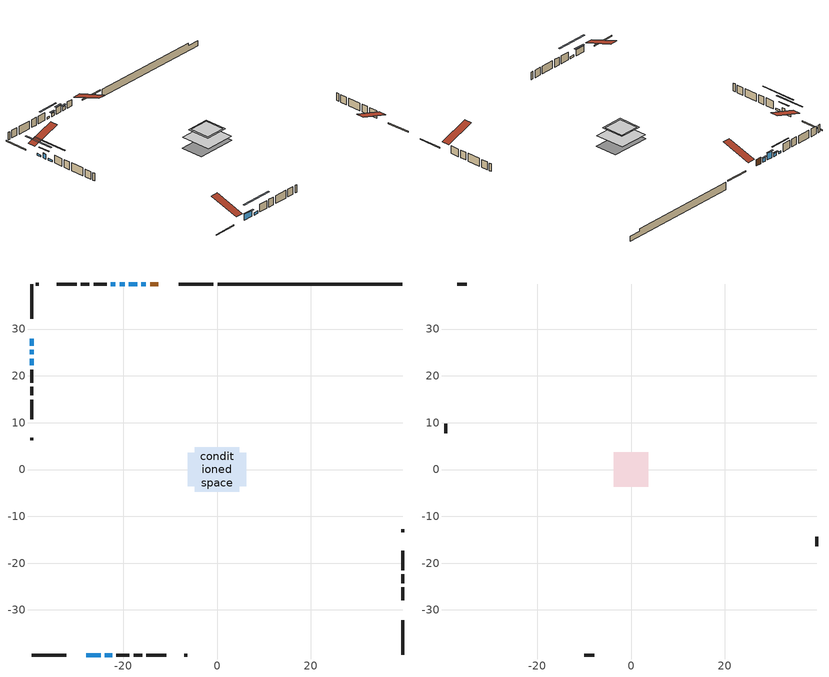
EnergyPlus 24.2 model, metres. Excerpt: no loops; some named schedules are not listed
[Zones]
conditioned space
 floor adiabatic (AdiabaticFloorConstruction): -4.75,-4.75 -4.75,4.75 4.75,4.75 4.75,-4.75 z0.92
 floor foundation (Slab1 construction): -6.27,-3.6 -6.27,3.6 6.27,3.6 6.27,-3.6 z-1.46
 wall outside (RimJoist1 construction): -0.8,39.63 -8.21,39.63 / -39.63,-39.63 -32.23,-39.63 / -39.63,39.63 -39.63,32.23 / 39.63,-39.63 39.63,-32.23 z0.92:1.22
 wall outside (AdiabaticWallConstruction 1): -12.52,39.63 -14.29,39.63 z0.92:2.95
 wall outside (AdiabaticWallConstruction): -27.91,-39.63 -24.86,-39.63 z0.92:2.75; -39.63,27.91 -39.63,26.48 / -21.72,39.63 -22.66,39.63 / -39.63,23.67 -39.63,22.24 z0.92:1.48; -23.93,-39.63 -22.41,-39.63 z0.92:1.58; -15.22,39.63 -16.16,39.63 z0.92:2.16; -17.09,39.63 -18.82,39.63 z0.92:3; -19.75,39.63 -20.79,39.63 z0.92:1.96; -39.63,25.56 -39.63,24.59 z0.92:2.5
 wall outside (Wall1 construction): -23.59,39.63 -26.31,39.63 / -21.48,-39.63 -18.75,-39.63 / -39.63,21.31 -39.63,18.58 / 39.63,-27.91 39.63,-25.18 z0.92:3.36
 wall outside (Wall2 construction): -27.24,39.63 -29.07,39.63 / -17.82,-39.63 -16,-39.63 / -39.63,17.66 -39.63,15.83 / 39.63,-24.25 39.63,-22.43 z0.92:3.36
 wall outside (Wall3 construction): -30,39.63 -34.19,39.63 / -15.07,-39.63 -10.88,-39.63 / -39.63,14.9 -39.63,10.71 / 39.63,-21.5 39.63,-17.31 z0.92:3.36
 wall outside (Wall6 construction): -38.1,39.63 -38.7,39.63 / -6.97,-39.63 -6.36,-39.63 / -39.63,6.8 -39.63,6.2 / 39.63,-13.4 39.63,-12.79 z0.92:3.36
 wall foundation (FoundationWall1 construction): 0.13,39.63,-1.46 0.13,39.63,0.92 35.68,39.63,0.92 35.68,39.63,0.13 39.63,39.63,0.13 39.63,39.63,-1.46
 window (WindowConstruction): -27.91,-39.63 -24.86,-39.63 z0.92:2.75
 window (WindowConstruction 7): -39.63,27.91 -39.63,26.49 z0.92:1.48
 window (WindowConstruction 8): -23.93,-39.63 -22.41,-39.63 z0.92:1.58
 window (WindowConstruction 1): -15.22,39.63 -16.16,39.63 z0.92:2.16
 window (WindowConstruction 2): -17.09,39.63 -18.82,39.63 z0.92:3
 window (WindowConstruction 3): -19.75,39.63 -20.79,39.63 z0.92:1.96
 window (WindowConstruction 4): -39.63,25.56 -39.63,24.59 z0.92:2.5
 window (WindowConstruction 5): -21.72,39.63 -22.66,39.63 z0.92:1.48
 window (WindowConstruction 6): -39.63,23.66 -39.63,22.24 z0.92:1.48
 door (Door): -12.52,39.63 -14.29,39.63 z0.92:2.95
 ceiling adiabatic (AdiabaticFloorConstruction): 4.75,-4.75 4.75,4.75 -4.75,4.75 -4.75,-4.75 z0.92
attic - vented
 floor to conditioned space (Floor1 construction Reversed): -3.14,-3.14 -3.14,3.14 3.14,3.14 3.14,-3.14 z3.36
 floor to conditioned space (Floor2 construction Reversed): -3.64,-3.64 -3.64,3.64 3.64,3.64 3.64,-3.64 z3.36
 wall outside (Wall4 construction): -35.12,39.63 -37.17,39.63 / -9.95,-39.63 -7.9,-39.63 / -39.63,9.78 -39.63,7.73 / 39.63,-16.38 39.63,-14.33 z0.92:3.36
 roof outside (Roof1 construction): -11.59,39.63,3.36 -11.59,30.3,6.47 -9.14,30.3,6.47 -9.14,39.63,3.36; -28.84,-39.63,3.36 -28.84,-30.3,6.47 -31.3,-30.3,6.47 -31.3,-39.63,3.36; -39.63,28.84,3.36 -30.3,28.84,6.47 -30.3,31.3,6.47 -39.63,31.3,3.36; 39.63,-28.84,3.36 30.3,-28.84,6.47 30.3,-31.3,6.47 39.63,-31.3,3.36
shading: -24.56,-39.63 -28.21,-39.63 -28.21,-40.09 -24.56,-40.09 z3.05; -39.63,22.38 -39.63,32.02 -39.93,32.02 -39.93,22.38 z5.59; -17.99,-39.63 -28.35,-39.63 -28.35,-39.93 -17.99,-39.93 z6; -16.46,39.63 -14.92,39.63 -14.92,40.01 -16.46,40.01 z2.46; -19.12,39.63 -16.79,39.63 -16.79,40.01 -19.12,40.01 z3.3; -21.09,39.63 -19.45,39.63 -19.45,40.01 -21.09,40.01 z2.26; -39.63,23.22 -39.63,26.92 -39.93,26.92 -39.93,23.22 z3.86; -25.56,39.63 -18.82,39.63 -18.82,39.93 -25.56,39.93 z4.38; -39.63,17.21 -39.63,28.69 -39.93,28.69 -39.93,17.21 z6.51
[Building]
Building 1: Terrain=Suburbs
[Site:Location]
Montreal Mirabel Intl AP_QC: Latitude {deg}=45.68; Longitude {deg}=-74.03; Time Zone {hr}=-5; Elevation {m}=82; Keep Site Location Information=Yes
[Site:GroundTemperature:Shallow]
0.642858, -1.75623, -1.94836, -0.80987, 3.76054, 8.30966, 12.2535, 14.7518, 14.9641, 12.9321, 9.08883, 4.67926
[Site:WaterMainsTemperature]
Calculation Method=Schedule; Temperature Schedule=mains temperature schedule
[Material] Roughness=Rough; Thermal Absorptance=0.9
Name | Thickness {m} | Conductivity {W/m-K} | Density {kg/m3} | Specific Heat {J/kg-K} | Solar Absorptance | Visible Absorptance
asphalt or fiberglass shingles | 0.00635 | 0.162714 | 1121.4 | 1465.45 | 0.4 | 0.4
ceiling loosefill ins | 0.169333 | 0.0480833 | 16.02 | 1046.75 | 0.7 | 0.7
ceiling stud and cavity | 0.1397 | 0.101325 | 65.682 | 1177.47 | 0.7 | 0.7
ceiling stud and cavity 1 | 0.1397 | 0.108384 | 65.682 | 1177.47 | 0.7 | 0.7
concrete 4.0 in. | 0.1016 | 1.803125 | 2242.8 | 837.4 | 0.7 | 0.7
concrete 8.0 in. | 0.2032 | 1.803125 | 2242.8 | 837.4 | 0.7 | 0.7
door material | 0.04445 | 0.053851 | 512.64 | 1214.23 | 0.7 | 0.7
exterior vertical ins | 0.0307237 | 0.029427 | 32.04 | 1214.23 | 0.7 | 0.7
floor covering | 0.0127 | 0.0433444 | 54.468 | 1339.84 | 0.6 | 0.6
floor rigid ins; wall rigid ins 1 | 0.512978 | 0.029427 | 32.04 | 1214.23 | 0.7 | 0.7
floor stud and cavity | 0.1397 | 1.75129 | 37.0049 | 1207.88 | 0.7 | 0.7
furniture material conditioned space 1 | 0.1524 | 0.115458 | 640.8 | 1214.23 | 0.6 | 0.6
gypsum board | 0.0127 | 0.160291 | 801 | 837.4 | 0.6 | 0.6
gypsum board 1 | 0.0127 | 0.160291 | 801 | 837.4 | 0.7 | 0.7
osb sheathing 0.5 in. | 0.0127 | 0.115458 | 512.64 | 1214.23 | 0.7 | 0.7
osb sheathing 0.75 in. | 0.01905 | 0.115458 | 512.64 | 1214.23 | 0.7 | 0.7
osb sheathing 2.0 in. | 0.0508 | 0.115458 | 512.64 | 1214.23 | 0.7 | 0.7
rim joist rigid ins; wall rigid ins | 0.051816 | 0.029427 | 32.04 | 1214.23 | 0.7 | 0.7
rim joist stud and cavity | 0.0508 | 0.0402607 | 125.044 | 1163.47 | 0.6 | 0.6
wall stud and cavity | 0.1397 | 0.192105 | 139.0536 | 1170.24 | 0.7 | 0.7
wall stud and cavity 1 | 0.1397 | 0.150835 | 139.0536 | 1170.24 | 0.7 | 0.7
wall stud and cavity 2 | 0.1397 | 0.220388 | 139.0536 | 1170.24 | 0.7 | 0.7
wall stud and cavity 3 | 0.0889 | 6.1454 | 50.32683 | 1063.81 | 0.6 | 0.6
wall stud and cavity 4 | 0.1397 | 0.0971535 | 139.0536 | 1170.24 | 0.7 | 0.7
wall stud and cavity 5 | 0.0889 | 0.380278 | 52.3479 | 1209.89 | 0.7 | 0.7
wall stud and cavity 6 | 0.0889 | 0.391764 | 83.0341 | 1211.67 | 0.7 | 0.7
wood siding | 0.0254 | 0.102417 | 544.68 | 1172.36 | 0.4 | 0.4
wood siding 1 | 0.00254 | 0.102417 | 544.68 | 1172.36 | 0.4 | 0.4
wood siding 2; wood siding 3; wood siding 4 | 0.0254 | 0.102417 | 544.68 | 1172.36 | 0.7 | 0.7
[WindowMaterial:SimpleGlazingSystem]
Name | U-Factor {W/m2-K} | Solar Heat Gain Coefficient
WindowMaterial | 2.906 | 0.64
WindowMaterial 1 | 2.949721 | 0.58
WindowMaterial 2 | 1.80163 | 0.39
WindowMaterial 3 | 2.95256 | 0.58
WindowMaterial 4 | 2.98776 | 0.61
WindowMaterial 5 | 5.402617 | 0.61
WindowMaterial 6 | 5.02276 | 0.64
WindowMaterial 7 | 2.77768 | 0.55
[Construction]
AdiabaticFloorConstruction: floor stud and cavity, floor rigid ins, osb sheathing 0.75 in., floor covering
AdiabaticWallConstruction: wood siding 3, wall rigid ins 1, wall stud and cavity 5, gypsum board
AdiabaticWallConstruction 1: wood siding 4, wall rigid ins 1, wall stud and cavity 5, gypsum board
Door: door material
Floor1 construction Reversed: gypsum board, ceiling stud and cavity, ceiling loosefill ins
Floor2 construction Reversed: gypsum board, ceiling stud and cavity 1, ceiling loosefill ins
FoundationWall1 construction: concrete 8.0 in., gypsum board 1
furniture construction conditioned space 1: furniture material conditioned space 1
PartitionWallConstruction: gypsum board, wall stud and cavity 6, gypsum board
RimJoist1 construction: wood siding 2, rim joist rigid ins, osb sheathing 2.0 in., rim joist stud and cavity
Roof1 construction: asphalt or fiberglass shingles
Slab1 construction: concrete 4.0 in.
Wall1 construction: wood siding, wall rigid ins, osb sheathing 0.5 in., wall stud and cavity, gypsum board
Wall2 construction: wood siding, wall rigid ins, osb sheathing 0.5 in., wall stud and cavity 1, gypsum board
Wall3 construction: wood siding, wall rigid ins, osb sheathing 0.5 in., wall stud and cavity 2, gypsum board
Wall4 construction: wood siding 1, wall stud and cavity 3
Wall6 construction: wood siding, osb sheathing 0.5 in., wall stud and cavity 4, gypsum board
WindowConstruction: WindowMaterial
WindowConstruction 1: WindowMaterial 1
WindowConstruction 2: WindowMaterial 2
WindowConstruction 3: WindowMaterial 3
WindowConstruction 4: WindowMaterial 4
WindowConstruction 5: WindowMaterial 5
WindowConstruction 6; WindowConstruction 7: WindowMaterial 6
WindowConstruction 8: WindowMaterial 7
[Zone] Multiplier=1; Part of Total Floor Area=Yes
Name | Volume {m3}
attic - vented | 46.8576
conditioned space | 487.7
[Space]
Name | Zone | Volume {m3}
attic - vented 1 | attic - vented | 46.8576
conditioned space 1 | conditioned space | 487.7
[ZoneInfiltration:EffectiveLeakageArea]
infil attic - vented 1: Zone or Space=attic - vented 1; Schedule=Always On Discrete; Effective Air Leakage Area {cm2}=4267.38; Stack Coefficient=0.000385805; Wind Coefficient=1.3271e-05
[ZoneMixing]
whole house fan mix: Zone or Space=attic - vented; Schedule=Always On Continuous; Design Flow Rate Calculation Method=Flow/Zone; Design Flow Rate {m3/s}=0; Source Zone or Space=conditioned space
[SurfaceProperty:ExposedFoundationPerimeter]
Slab1: Exposed Perimeter Calculation Method=TotalExposedPerimeter; Total Exposed Perimeter {m}=39.503
[InternalMass] Zone or ZoneList=conditioned space; Space or SpaceList=conditioned space 1
Name | Construction | Surface Area {m2}
furniture mass conditioned space 1 | furniture construction conditioned space 1 | 72.3202
partition wall mass | PartitionWallConstruction | 180.8
[Lights]
interior lighting: Zone or ZoneList or Space or SpaceList=conditioned space 1; Schedule=interior lighting schedule; Design Level Calculation Method=LightingLevel; Lighting Level {W}=343.2; Return Air Fraction=0; Fraction Radiant=0.6; Fraction Visible=0.2; Fraction Replaceable=1
[People]
occupants: Zone or ZoneList or Space or SpaceList=conditioned space 1; Number of People Schedule=occupants schedule; Number of People Calculation Method=People; Number of People=3; Fraction Radiant=0.314171; Sensible Heat Fraction=0.56303; Activity Level Schedule=occupants activity schedule; Carbon Dioxide Generation Rate {m3/s-W}=0; Enable ASHRAE 55 Comfort Warnings=No; Mean Radiant Temperature Calculation Type=EnclosureAveraged
[ElectricEquipment] Zone or ZoneList or Space or SpaceList=conditioned space 1; Design Level Calculation Method=EquipmentLevel
Name | Schedule | Design Level {W} | Fraction Latent | Fraction Radiant | Fraction Lost
clothes dryer | clothes dryer schedule | 140.772 | 0.015 | 0.081 | 0.85
clothes washer | clothes washer schedule | 32.1985 | 0.03 | 0.162 | 0.7
cooking range | cooking range schedule | 215.147 | 0.08 | 0.432 | 0.2
dishwasher | dishwasher schedule | 66.8632 | 0.3 | 0.18 | 0.4
fridge | fridge schedule | 72.9452 | 0 | 0.6 | 0
mech vent bath fan 0 | mech vent bath fan 0 schedule | 50.2 | 0 | 0 | 1
mech vent house fan | mech vent house fan schedule | 20.8133 | 0 | 0 | 0.5
mech vent house fan cfis | mech vent house fan cfis schedule | 0 | 0 | 0 | 0
misc plug loads | misc plug loads schedule | 494.7 | 0.045 | 0.513 | 0.1
whole house fan | Always On Discrete | 0 | 0 | 0 | 1
[OtherEquipment] Zone or ZoneList or Space or SpaceList=conditioned space 1; Design Level Calculation Method=EquipmentLevel
Name | Fuel Type | Schedule | Design Level {W} | Fraction Latent | Fraction Radiant | Fraction Lost
clothes dryer 1 | Electricity | clothes dryer schedule | 0 | 0.015 | 0.081 | 0.85
cooking range 1 | Electricity | cooking range schedule | 0 | 0.08 | 0.432 | 0.2
general water use latent | None | general water use schedule | 62.594 | 1 | 0 | 0
general water use sensible | None | general water use schedule | -61.6891 | 0 | 0.6 | 0
mech vent house fan latent load | None | Always On Discrete | 0 | 1 | 0 | 0
mech vent house fan sensible load | None | Always On Discrete | 0 | 0 | 0 | 0
water heater energy adjustment1 | Electricity | Always On Discrete | 0.01 | 0 | 0 | 1
[ZoneInfiltration:DesignFlowRate] Zone or ZoneList or Space or SpaceList=conditioned space 1; Schedule=Always On Discrete; Design Flow Rate Calculation Method=Flow/Zone; Design Flow Rate {m3/s}=0
infil flow; natural vent flow; whole house fan flow
[ZoneControl:Thermostat]
conditioned space Thermostat: Zone or ZoneList=conditioned space; Control Type Schedule=conditioned space Thermostat Schedule; Control 1=conditioned space temperature setpoint; Temperature Difference Between Cutout And Setpoint {deltaC}=0
[ZoneHVAC:Baseboard:Convective:Electric]
electric baseboard: Availability Schedule=Always On Discrete; Heating Design Capacity {W}=9672.22; Efficiency=1
[Zone equipment]
conditioned space: electric baseboard
[Foundation:Kiva]
Foundation Kiva 1: Initial Indoor Air Temperature {C}=18; Wall Height Above Grade {m}=0.920008; Wall Depth Below Slab {m}=0.2032; Custom Block Material Name 1=exterior vertical ins; Custom Block Depth 1 {m}=2.38; Custom Block X Position 1 {m}=0.2159; Custom Block Z Position 1 {m}=0
[Foundation:Kiva:Settings]
Soil Conductivity {W/m-K}=0.849921; Soil Density {kg/m3}=1842.3; Soil Specific Heat {J/kg-K}=418.7; Ground Solar Absorptivity=0.9; Ground Thermal Absorptivity=0.9; Ground Surface Roughness {m}=0.03; Far-Field Width {m}=40; Deep-Ground Boundary Condition=ZeroFlux; Deep-Ground Depth {m}=40; Minimum Cell Dimension {m}=0.2; Maximum Cell Growth Coefficient=3; Simulation Timestep=Timestep
[Exterior:Lights]
exterior lighting: Schedule=exterior lighting schedule; Design Level {W}=75.6
[EnergyManagementSystem:GlobalVariable]
infil_program_Qfan
infil_program_Qinf
natural_vent_program_Qnv
natural_vent_program_Qwhf
[EnergyManagementSystem:Sensor]
Name | Output:Variable or Output:Meter Index Key | Output:Variable or Output:Meter
airflow_gain | infil flow | Infiltration Sensible Heat Gain Energy
airflow_gain_1 | natural vent flow | Infiltration Sensible Heat Gain Energy
airflow_gain_2 | whole house fan flow | Infiltration Sensible Heat Gain Energy
airflow_loss | infil flow | Infiltration Sensible Heat Loss Energy
airflow_loss_1 | natural vent flow | Infiltration Sensible Heat Loss Energy
airflow_loss_2 | whole house fan flow | Infiltration Sensible Heat Loss Energy
clg_load_cond |  | Cooling:EnergyTransfer:Zone:CONDITIONED SPACE
clg_sp_s; clg_sp_s_1 | cooling setpoint | Schedule Value
clothes_dryer_exhaust_0_sch_s | clothes dryer exhaust 0 schedule | Schedule Value
conditioned_space_clg_unmet_s | conditioned space | Zone Cooling Setpoint Not Met Time
conditioned_space_htg_unmet_s | conditioned space | Zone Heating Setpoint Not Met Time
cool_season | cooling season schedule | Schedule Value
fridge_tin_s | conditioned space | Zone Mean Air Temperature
htg_load_cond |  | Heating:EnergyTransfer:Zone:CONDITIONED SPACE
htg_sp_s; htg_sp_s_1 | heating setpoint | Schedule Value
ig_ee_conv | clothes dryer | Electric Equipment Convective Heating Energy
ig_ee_conv_2 | cooking range | Electric Equipment Convective Heating Energy
ig_ee_conv_4 | fridge | Electric Equipment Convective Heating Energy
ig_ee_conv_5 | misc plug loads | Electric Equipment Convective Heating Energy
ig_ee_conv_6 | whole house fan | Electric Equipment Convective Heating Energy
ig_ee_rad | clothes dryer | Electric Equipment Radiant Heating Energy
ig_ee_rad_2 | cooking range | Electric Equipment Radiant Heating Energy
ig_ee_rad_4 | fridge | Electric Equipment Radiant Heating Energy
ig_ee_rad_5 | misc plug loads | Electric Equipment Radiant Heating Energy
ig_ee_rad_6 | whole house fan | Electric Equipment Radiant Heating Energy
ig_lgt_conv | interior lighting | Lights Convective Heating Energy
ig_lgt_rad | interior lighting | Lights Radiant Heating Energy
ig_lgt_vis | interior lighting | Lights Visible Radiation Heating Energy
ig_oe_conv | clothes dryer 1 | Other Equipment Convective Heating Energy
ig_oe_conv_1 | cooking range 1 | Other Equipment Convective Heating Energy
ig_oe_conv_2 | general water use latent | Other Equipment Convective Heating Energy
ig_oe_conv_3 | general water use sensible | Other Equipment Convective Heating Energy
ig_oe_conv_4 | water heater energy adjustment1 | Other Equipment Convective Heating Energy
ig_oe_rad | clothes dryer 1 | Other Equipment Radiant Heating Energy
ig_oe_rad_1 | cooking range 1 | Other Equipment Radiant Heating Energy
ig_oe_rad_2 | general water use latent | Other Equipment Radiant Heating Energy
ig_oe_rad_3 | general water use sensible | Other Equipment Radiant Heating Energy
ig_oe_rad_4 | water heater energy adjustment1 | Other Equipment Radiant Heating Energy
ig_ppl_conv | occupants | People Convective Heating Energy
ig_ppl_rad | occupants | People Radiant Heating Energy
im_conv | furniture mass conditioned space 1 | Surface Inside Face Convection Heat Gain Energy
im_conv_1 | partition wall mass | Surface Inside Face Convection Heat Gain Energy
im_ig | furniture mass conditioned space 1 | Surface Inside Face Internal Gains Radiation Heat Gain Energy
im_ig_1 | partition wall mass | Surface Inside Face Internal Gains Radiation Heat Gain Energy
im_lgt | furniture mass conditioned space 1 | Surface Inside Face Lights Radiation Heat Gain Energy
im_lgt_1 | partition wall mass | Surface Inside Face Lights Radiation Heat Gain Energy
im_sol | furniture mass conditioned space 1 | Surface Inside Face Solar Radiation Heat Gain Energy
im_sol_1 | partition wall mass | Surface Inside Face Solar Radiation Heat Gain Energy
im_surf | furniture mass conditioned space 1 | Surface Inside Face Net Surface Thermal Radiation Heat Gain Energy
im_surf_1 | partition wall mass | Surface Inside Face Net Surface Thermal Radiation Heat Gain Energy
mech_vent_bath_fan_0_sch_s | mech vent bath fan 0 schedule | Schedule Value
mv_conv | mech vent bath fan 0 | Electric Equipment Convective Heating Energy
mv_conv_1 | mech vent house fan | Electric Equipment Convective Heating Energy
mv_conv_2 | mech vent house fan cfis | Electric Equipment Convective Heating Energy
mv_conv_3 | mech vent house fan latent load | Other Equipment Convective Heating Energy
mv_conv_4 | mech vent house fan sensible load | Other Equipment Convective Heating Energy
mv_rad | mech vent bath fan 0 | Electric Equipment Radiant Heating Energy
mv_rad_1 | mech vent house fan | Electric Equipment Radiant Heating Energy
mv_rad_2 | mech vent house fan cfis | Electric Equipment Radiant Heating Energy
mv_rad_3 | mech vent house fan latent load | Other Equipment Radiant Heating Energy
mv_rad_4 | mech vent house fan sensible load | Other Equipment Radiant Heating Energy
natural_vent_s | natural vent schedule | Schedule Value
out_pb_s |  | Site Outdoor Air Barometric Pressure
out_wt_s |  | Site Outdoor Air Humidity Ratio
site_vw_s |  | Site Wind Speed
ss_back_out | Window1 | Surface Window Shortwave from Zone Back Out Window Heat Transfer Rate
ss_back_out_1 | Window10 | Surface Window Shortwave from Zone Back Out Window Heat Transfer Rate
ss_back_out_2 | Window11 | Surface Window Shortwave from Zone Back Out Window Heat Transfer Rate
ss_back_out_3 | Window3 | Surface Window Shortwave from Zone Back Out Window Heat Transfer Rate
ss_back_out_4 | Window4 | Surface Window Shortwave from Zone Back Out Window Heat Transfer Rate
ss_back_out_5 | Window5 | Surface Window Shortwave from Zone Back Out Window Heat Transfer Rate
ss_back_out_6 | Window6 | Surface Window Shortwave from Zone Back Out Window Heat Transfer Rate
ss_back_out_7 | Window8 | Surface Window Shortwave from Zone Back Out Window Heat Transfer Rate
ss_back_out_8 | Window9 | Surface Window Shortwave from Zone Back Out Window Heat Transfer Rate
ss_conv | Door1 | Surface Inside Face Convection Heat Gain Energy
ss_conv_1 | Window1 | Surface Inside Face Convection Heat Gain Energy
ss_conv_2 | Window10 | Surface Inside Face Convection Heat Gain Energy
ss_conv_3 | Window11 | Surface Inside Face Convection Heat Gain Energy
ss_conv_4 | Window3 | Surface Inside Face Convection Heat Gain Energy
ss_conv_5 | Window4 | Surface Inside Face Convection Heat Gain Energy
ss_conv_6 | Window5 | Surface Inside Face Convection Heat Gain Energy
ss_conv_7 | Window6 | Surface Inside Face Convection Heat Gain Energy
ss_conv_8 | Window8 | Surface Inside Face Convection Heat Gain Energy
ss_conv_9 | Window9 | Surface Inside Face Convection Heat Gain Energy
ss_ig | Door1 | Surface Inside Face Internal Gains Radiation Heat Gain Energy
ss_ig_1 | Window1 | Surface Inside Face Internal Gains Radiation Heat Gain Energy
ss_ig_2 | Window10 | Surface Inside Face Internal Gains Radiation Heat Gain Energy
ss_ig_3 | Window11 | Surface Inside Face Internal Gains Radiation Heat Gain Energy
ss_ig_4 | Window3 | Surface Inside Face Internal Gains Radiation Heat Gain Energy
ss_ig_5 | Window4 | Surface Inside Face Internal Gains Radiation Heat Gain Energy
ss_ig_6 | Window5 | Surface Inside Face Internal Gains Radiation Heat Gain Energy
ss_ig_7 | Window6 | Surface Inside Face Internal Gains Radiation Heat Gain Energy
ss_ig_8 | Window8 | Surface Inside Face Internal Gains Radiation Heat Gain Energy
ss_ig_9 | Window9 | Surface Inside Face Internal Gains Radiation Heat Gain Energy
ss_lgt | Door1 | Surface Inside Face Lights Radiation Heat Gain Energy
ss_sol | Door1 | Surface Inside Face Solar Radiation Heat Gain Energy
ss_surf | Door1 | Surface Inside Face Net Surface Thermal Radiation Heat Gain Energy
ss_surf_1 | Window1 | Surface Inside Face Net Surface Thermal Radiation Heat Gain Energy
ss_surf_2 | Window10 | Surface Inside Face Net Surface Thermal Radiation Heat Gain Energy
ss_surf_3 | Window11 | Surface Inside Face Net Surface Thermal Radiation Heat Gain Energy
ss_surf_4 | Window3 | Surface Inside Face Net Surface Thermal Radiation Heat Gain Energy
ss_surf_5 | Window4 | Surface Inside Face Net Surface Thermal Radiation Heat Gain Energy
ss_surf_6 | Window5 | Surface Inside Face Net Surface Thermal Radiation Heat Gain Energy
ss_surf_7 | Window6 | Surface Inside Face Net Surface Thermal Radiation Heat Gain Energy
ss_surf_8 | Window8 | Surface Inside Face Net Surface Thermal Radiation Heat Gain Energy
ss_surf_9 | Window9 | Surface Inside Face Net Surface Thermal Radiation Heat Gain Energy
ss_trans_in | Window1 | Surface Window Transmitted Solar Radiation Rate
ss_trans_in_1 | Window10 | Surface Window Transmitted Solar Radiation Rate
ss_trans_in_2 | Window11 | Surface Window Transmitted Solar Radiation Rate
ss_trans_in_3 | Window3 | Surface Window Transmitted Solar Radiation Rate
ss_trans_in_4 | Window4 | Surface Window Transmitted Solar Radiation Rate
ss_trans_in_5 | Window5 | Surface Window Transmitted Solar Radiation Rate
ss_trans_in_6 | Window6 | Surface Window Transmitted Solar Radiation Rate
ss_trans_in_7 | Window8 | Surface Window Transmitted Solar Radiation Rate
ss_trans_in_8 | Window9 | Surface Window Transmitted Solar Radiation Rate
ss_trans_out | Window1 | Surface Inside Face Initial Transmitted Diffuse Transmitted Out Window Solar Radiation Rate
ss_trans_out_1 | Window10 | Surface Inside Face Initial Transmitted Diffuse Transmitted Out Window Solar Radiation Rate
ss_trans_out_2 | Window11 | Surface Inside Face Initial Transmitted Diffuse Transmitted Out Window Solar Radiation Rate
ss_trans_out_3 | Window3 | Surface Inside Face Initial Transmitted Diffuse Transmitted Out Window Solar Radiation Rate
ss_trans_out_4 | Window4 | Surface Inside Face Initial Transmitted Diffuse Transmitted Out Window Solar Radiation Rate
ss_trans_out_5 | Window5 | Surface Inside Face Initial Transmitted Diffuse Transmitted Out Window Solar Radiation Rate
ss_trans_out_6 | Window6 | Surface Inside Face Initial Transmitted Diffuse Transmitted Out Window Solar Radiation Rate
ss_trans_out_7 | Window8 | Surface Inside Face Initial Transmitted Diffuse Transmitted Out Window Solar Radiation Rate
ss_trans_out_8 | Window9 | Surface Inside Face Initial Transmitted Diffuse Transmitted Out Window Solar Radiation Rate
s_conv | Floor1 | Surface Inside Face Convection Heat Gain Energy
s_conv_1 | Floor2 | Surface Inside Face Convection Heat Gain Energy
s_conv_10 | Wall1:0 | Surface Inside Face Convection Heat Gain Energy
s_conv_11 | Wall1:180 | Surface Inside Face Convection Heat Gain Energy
s_conv_12 | Wall1:270 | Surface Inside Face Convection Heat Gain Energy
s_conv_13 | Wall1:90 | Surface Inside Face Convection Heat Gain Energy
s_conv_14 | Wall2:0 | Surface Inside Face Convection Heat Gain Energy
s_conv_15 | Wall2:180 | Surface Inside Face Convection Heat Gain Energy
s_conv_16 | Wall2:270 | Surface Inside Face Convection Heat Gain Energy
s_conv_17 | Wall2:90 | Surface Inside Face Convection Heat Gain Energy
s_conv_18 | Wall3:0 | Surface Inside Face Convection Heat Gain Energy
s_conv_19 | Wall3:180 | Surface Inside Face Convection Heat Gain Energy
s_conv_2 | FoundationWall1 | Surface Inside Face Convection Heat Gain Energy
s_conv_20 | Wall3:270 | Surface Inside Face Convection Heat Gain Energy
s_conv_21 | Wall3:90 | Surface Inside Face Convection Heat Gain Energy
s_conv_22 | Wall6:0 | Surface Inside Face Convection Heat Gain Energy
